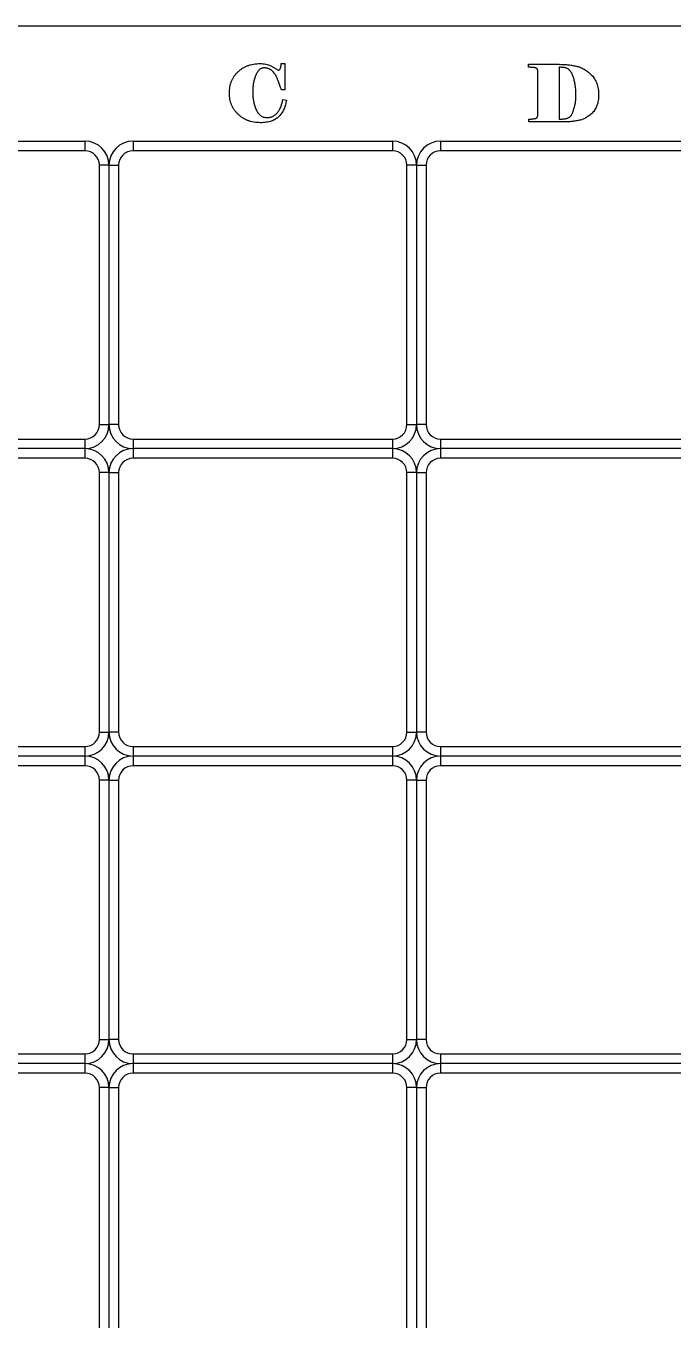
# Model space of a CAD drawing. Header units: millimetres. Extents: x 1 to 735, y 0 to 561.
# Drawn here: x 522.5 to 589.8, y 426.7 to 561.4 of the extents above; entities that cross this region are included whole.
import ezdxf

# ---------------------------------------------------------------- set-up
doc = ezdxf.new("R2010")
doc.units = ezdxf.units.MM

msp = doc.modelspace()

# ---------------------------------------------------------------- linework, layer by layer
at = {"color": 7, "linetype": 'Continuous', "lineweight": 25}
for p, q in [((460.13, 561.41), (730.13, 561.41)), ((547.96, 557.26), (548.76, 556.8)), ((549.06, 557.48), (549.43, 557.48)), ((549.43, 557.48), (549.43, 554.75)), ((574.8, 557.41), (577.9, 557.41)), ((574.8, 557.11), (574.8, 557.41)), ((575.77, 556.29), (575.76, 556.65)), ((577.98, 557.1), (577.98, 551.71)), ((575.77, 552.52), (575.77, 556.29)), ((549.43, 554.75), (549.08, 554.75)), ((549.22, 553.73), (549.59, 553.69)), ((575.76, 552.16), (575.77, 552.52)), ((574.82, 551.41), (574.82, 551.71)), ((578.3, 551.41), (574.82, 551.41)), ((577.98, 551.71), (578.06, 551.71)), ((501.63, 549.41), (528.63, 549.41)), ((528.63, 548.41), (501.63, 548.41)), ((528.63, 549.41), (528.63, 548.41)), ((533.63, 549.41), (533.63, 548.41)), ((533.63, 549.41), (560.63, 549.41)), ((560.63, 548.41), (533.63, 548.41)), ((560.63, 549.41), (560.63, 548.41)), ((565.63, 549.41), (565.63, 548.41)), ((565.63, 549.41), (592.63, 549.41)), ((592.63, 548.41), (565.63, 548.41)), ((530.13, 519.91), (530.13, 546.91)), ((531.13, 546.91), (530.13, 546.91)), ((531.13, 546.91), (531.13, 519.91)), ((531.13, 546.91), (532.13, 546.91)), ((532.13, 546.91), (532.13, 519.91)), ((562.13, 519.91), (562.13, 546.91)), ((563.13, 546.91), (562.13, 546.91)), ((563.13, 546.91), (563.13, 519.91)), ((563.13, 546.91), (564.13, 546.91)), ((564.13, 546.91), (564.13, 519.91)), ((530.13, 519.91), (531.13, 519.91)), ((532.13, 519.91), (531.13, 519.91)), ((562.13, 519.91), (563.13, 519.91)), ((564.13, 519.91), (563.13, 519.91)), ((501.63, 518.41), (528.63, 518.41)), ((528.63, 517.41), (501.63, 517.41)), ((528.63, 518.41), (528.63, 517.41)), ((528.63, 517.41), (528.63, 516.41)), ((533.63, 518.41), (560.63, 518.41)), ((533.63, 518.41), (533.63, 517.41)), ((560.63, 517.41), (533.63, 517.41)), ((533.63, 517.41), (533.63, 516.41)), ((560.63, 518.41), (560.63, 517.41)), ((560.63, 517.41), (560.63, 516.41)), ((565.63, 518.41), (592.63, 518.41)), ((565.63, 518.41), (565.63, 517.41)), ((592.63, 517.41), (565.63, 517.41)), ((565.63, 517.41), (565.63, 516.41)), ((528.63, 516.41), (501.63, 516.41)), ((560.63, 516.41), (533.63, 516.41)), ((592.63, 516.41), (565.63, 516.41)), ((530.13, 487.91), (530.13, 514.91)), ((531.13, 514.91), (530.13, 514.91)), ((531.13, 514.91), (531.13, 487.91)), ((531.13, 514.91), (532.13, 514.91)), ((532.13, 514.91), (532.13, 487.91)), ((562.13, 487.91), (562.13, 514.91)), ((563.13, 514.91), (562.13, 514.91)), ((563.13, 514.91), (563.13, 487.91)), ((563.13, 514.91), (564.13, 514.91)), ((564.13, 514.91), (564.13, 487.91)), ((530.13, 487.91), (531.13, 487.91)), ((532.13, 487.91), (531.13, 487.91)), ((562.13, 487.91), (563.13, 487.91)), ((564.13, 487.91), (563.13, 487.91)), ((501.63, 486.41), (528.63, 486.41)), ((528.63, 486.41), (528.63, 485.41)), ((533.63, 486.41), (560.63, 486.41)), ((533.63, 486.41), (533.63, 485.41)), ((560.63, 486.41), (560.63, 485.41)), ((565.63, 486.41), (592.63, 486.41)), ((565.63, 486.41), (565.63, 485.41)), ((528.63, 485.41), (501.63, 485.41)), ((528.63, 485.41), (528.63, 484.41)), ((560.63, 485.41), (533.63, 485.41)), ((533.63, 485.41), (533.63, 484.41)), ((560.63, 485.41), (560.63, 484.41)), ((592.63, 485.41), (565.63, 485.41)), ((565.63, 485.41), (565.63, 484.41)), ((528.63, 484.41), (501.63, 484.41)), ((560.63, 484.41), (533.63, 484.41)), ((592.63, 484.41), (565.63, 484.41)), ((530.13, 455.91), (530.13, 482.91)), ((531.13, 482.91), (530.13, 482.91)), ((531.13, 482.91), (531.13, 455.91)), ((531.13, 482.91), (532.13, 482.91)), ((532.13, 482.91), (532.13, 455.91)), ((562.13, 455.91), (562.13, 482.91)), ((563.13, 482.91), (562.13, 482.91)), ((563.13, 482.91), (563.13, 455.91)), ((563.13, 482.91), (564.13, 482.91)), ((564.13, 482.91), (564.13, 455.91)), ((530.13, 455.91), (531.13, 455.91)), ((532.13, 455.91), (531.13, 455.91)), ((562.13, 455.91), (563.13, 455.91)), ((564.13, 455.91), (563.13, 455.91)), ((501.63, 454.41), (528.63, 454.41)), ((528.63, 454.41), (528.63, 453.41)), ((533.63, 454.41), (560.63, 454.41)), ((533.63, 454.41), (533.63, 453.41)), ((560.63, 454.41), (560.63, 453.41)), ((565.63, 454.41), (592.63, 454.41)), ((565.63, 454.41), (565.63, 453.41)), ((528.63, 453.41), (501.63, 453.41)), ((528.63, 453.41), (528.63, 452.41)), ((560.63, 453.41), (533.63, 453.41)), ((533.63, 453.41), (533.63, 452.41)), ((560.63, 453.41), (560.63, 452.41)), ((592.63, 453.41), (565.63, 453.41)), ((565.63, 453.41), (565.63, 452.41)), ((528.63, 452.41), (501.63, 452.41)), ((560.63, 452.41), (533.63, 452.41)), ((592.63, 452.41), (565.63, 452.41)), ((530.13, 423.91), (530.13, 450.91)), ((531.13, 450.91), (530.13, 450.91)), ((531.13, 450.91), (531.13, 423.91)), ((531.13, 450.91), (532.13, 450.91)), ((532.13, 450.91), (532.13, 423.91)), ((563.13, 450.91), (562.13, 450.91)), ((562.13, 423.91), (562.13, 450.91)), ((563.13, 450.91), (563.13, 423.91)), ((563.13, 450.91), (564.13, 450.91)), ((564.13, 450.91), (564.13, 423.91))]:
    msp.add_line(p, q, dxfattribs=at)
for centre, radius, start, end in [((528.63, 546.91), 2.5, 0, 90), ((528.63, 546.91), 1.5, 0, 90), ((533.63, 546.91), 2.5, 90, 180), ((533.63, 546.91), 1.5, 90, 180), ((560.63, 546.91), 2.5, 0, 90), ((560.63, 546.91), 1.5, 0, 90), ((565.63, 546.91), 2.5, 90, 180), ((565.63, 546.91), 1.5, 90, 180), ((528.63, 519.91), 1.5, 270, 0), ((528.63, 519.91), 2.5, 270, 0), ((533.63, 519.91), 2.5, 180, 270), ((533.63, 519.91), 1.5, 180, 270), ((560.63, 519.91), 1.5, 270, 0), ((560.63, 519.91), 2.5, 270, 0), ((565.63, 519.91), 2.5, 180, 270), ((565.63, 519.91), 1.5, 180, 270), ((528.63, 514.91), 2.5, 0, 90), ((533.63, 514.91), 2.5, 90, 180), ((560.63, 514.91), 2.5, 0, 90), ((565.63, 514.91), 2.5, 90, 180), ((528.63, 514.91), 1.5, 0, 90), ((533.63, 514.91), 1.5, 90, 180), ((560.63, 514.91), 1.5, 0, 90), ((565.63, 514.91), 1.5, 90, 180), ((528.63, 487.91), 1.5, 270, 0), ((528.63, 487.91), 2.5, 270, 0), ((533.63, 487.91), 2.5, 180, 270), ((533.63, 487.91), 1.5, 180, 270), ((560.63, 487.91), 1.5, 270, 0), ((560.63, 487.91), 2.5, 270, 0), ((565.63, 487.91), 2.5, 180, 270), ((565.63, 487.91), 1.5, 180, 270), ((528.63, 482.91), 2.5, 0, 90), ((533.63, 482.91), 2.5, 90, 180), ((560.63, 482.91), 2.5, 0, 90), ((565.63, 482.91), 2.5, 90, 180), ((528.63, 482.91), 1.5, 0, 90), ((533.63, 482.91), 1.5, 90, 180), ((560.63, 482.91), 1.5, 0, 90), ((565.63, 482.91), 1.5, 90, 180), ((528.63, 455.91), 1.5, 270, 0), ((528.63, 455.91), 2.5, 270, 0), ((533.63, 455.91), 2.5, 180, 270), ((533.63, 455.91), 1.5, 180, 270), ((560.63, 455.91), 1.5, 270, 0), ((560.63, 455.91), 2.5, 270, 0), ((565.63, 455.91), 2.5, 180, 270), ((565.63, 455.91), 1.5, 180, 270), ((528.63, 450.91), 2.5, 0, 90), ((533.63, 450.91), 2.5, 90, 180), ((560.63, 450.91), 2.5, 0, 90), ((565.63, 450.91), 2.5, 90, 180), ((528.63, 450.91), 1.5, 0, 90), ((533.63, 450.91), 1.5, 90, 180), ((560.63, 450.91), 1.5, 0, 90), ((565.63, 450.91), 1.5, 90, 180)]:
    msp.add_arc(centre, radius, start, end, dxfattribs=at)
for points, knots in [([(543.66, 554.41), (543.67, 554.52), (543.67, 554.74), (543.71, 555.06), (543.78, 555.36), (543.88, 555.65), (544.01, 555.92), (544.16, 556.17), (544.34, 556.41), (544.55, 556.63), (544.78, 556.83), (545.03, 557.01), (545.29, 557.15), (545.57, 557.28), (545.87, 557.37), (546.18, 557.44), (546.51, 557.48), (546.73, 557.48), (546.85, 557.48)], [0, 0, 0, 0, 0.067119, 0.131619, 0.193794, 0.254396, 0.314082, 0.373713, 0.433661, 0.494944, 0.556343, 0.616988, 0.677671, 0.738807, 0.80092, 0.864856, 0.930983, 1, 1, 1, 1]), ([(547.29, 557.03), (547.24, 557.03), (547.15, 557.02), (547.02, 556.99), (546.9, 556.93), (546.78, 556.85), (546.67, 556.74), (546.58, 556.61), (546.49, 556.46), (546.4, 556.29), (546.33, 556.11), (546.27, 555.91), (546.21, 555.7), (546.17, 555.49), (546.13, 555.26), (546.11, 555.03), (546.1, 554.78), (546.09, 554.61), (546.09, 554.53)], [0, 0, 0, 0, 0.045682, 0.089937, 0.134522, 0.180455, 0.229287, 0.282419, 0.339817, 0.402992, 0.469586, 0.538077, 0.608593, 0.681542, 0.756953, 0.835035, 0.916021, 1, 1, 1, 1]), ([(546.85, 557.48), (546.95, 557.48), (547.15, 557.48), (547.44, 557.43), (547.71, 557.37), (547.88, 557.3), (547.96, 557.26)], [0, 0, 0, 0, 0.26919, 0.523056, 0.76556, 1, 1, 1, 1]), ([(549.08, 554.75), (549.05, 554.83), (548.99, 554.99), (548.91, 555.21), (548.84, 555.42), (548.77, 555.59), (548.71, 555.75), (548.66, 555.89), (548.61, 556), (548.56, 556.13), (548.49, 556.27), (548.38, 556.43), (548.26, 556.58), (548.13, 556.71), (548.03, 556.8), (547.94, 556.86), (547.84, 556.91), (547.74, 556.96), (547.64, 556.99), (547.52, 557.01), (547.41, 557.03), (547.33, 557.03), (547.29, 557.03)], [0, 0, 0, 0, 0.083586, 0.16009, 0.228894, 0.290264, 0.34429, 0.391246, 0.430504, 0.462707, 0.520693, 0.581123, 0.645143, 0.713437, 0.748493, 0.782979, 0.817362, 0.852111, 0.887475, 0.923645, 0.961186, 1, 1, 1, 1]), ([(548.76, 556.8), (548.78, 556.8), (548.82, 556.81), (548.88, 556.84), (548.93, 556.89), (548.96, 556.96), (548.99, 557.05), (549.02, 557.17), (549.05, 557.32), (549.06, 557.43), (549.06, 557.48)], [0, 0, 0, 0, 0.078493, 0.153177, 0.233945, 0.3264, 0.444509, 0.594773, 0.780388, 1, 1, 1, 1]), ([(575.76, 556.65), (575.75, 556.69), (575.75, 556.75), (575.73, 556.84), (575.7, 556.91), (575.66, 556.96), (575.61, 557), (575.56, 557.03), (575.49, 557.05), (575.39, 557.07), (575.27, 557.09), (575.12, 557.09), (574.96, 557.1), (574.86, 557.11), (574.8, 557.11)], [0, 0, 0, 0, 0.086557, 0.158657, 0.22021, 0.271309, 0.318984, 0.37048, 0.427191, 0.490838, 0.619343, 0.736492, 0.858413, 1, 1, 1, 1]), ([(577.9, 557.41), (578.06, 557.41), (578.37, 557.4), (578.84, 557.37), (579.29, 557.31), (579.67, 557.24), (579.96, 557.17), (580.17, 557.1), (580.38, 557.01), (580.58, 556.9), (580.78, 556.77), (580.97, 556.63), (581.16, 556.47), (581.35, 556.29), (581.52, 556.1), (581.67, 555.89), (581.8, 555.65), (581.9, 555.4), (581.98, 555.13), (582.04, 554.85), (582.07, 554.54), (582.08, 554.34), (582.08, 554.23)], [0, 0, 0, 0, 0.079571, 0.157544, 0.234138, 0.309349, 0.34678, 0.38417, 0.422017, 0.460525, 0.499763, 0.539914, 0.581441, 0.624372, 0.667945, 0.711254, 0.755282, 0.800372, 0.846942, 0.895494, 0.946404, 1, 1, 1, 1]), ([(578.69, 557.03), (578.67, 557.04), (578.62, 557.05), (578.54, 557.07), (578.44, 557.08), (578.3, 557.09), (578.14, 557.1), (578.02, 557.1), (577.98, 557.1)], [0, 0, 0, 0, 0.0859348, 0.1919389, 0.3181454, 0.4637996, 0.7529274, 0.9336117, 0.9336117, 0.9336117, 0.9336117]), ([(579.72, 554.21), (579.72, 554.29), (579.72, 554.46), (579.71, 554.71), (579.69, 554.95), (579.66, 555.18), (579.62, 555.4), (579.58, 555.62), (579.53, 555.83), (579.47, 556.03), (579.4, 556.22), (579.33, 556.39), (579.24, 556.55), (579.15, 556.68), (579.05, 556.8), (578.94, 556.89), (578.82, 556.97), (578.73, 557.01), (578.69, 557.03)], [0, 0, 0, 0, 0.080396, 0.158265, 0.234414, 0.308546, 0.380492, 0.450627, 0.519504, 0.586536, 0.65034, 0.710031, 0.765016, 0.816809, 0.864975, 0.911303, 0.955792, 1, 1, 1, 1]), ([(546.88, 551.33), (546.76, 551.34), (546.54, 551.34), (546.21, 551.38), (545.9, 551.45), (545.6, 551.54), (545.32, 551.67), (545.05, 551.82), (544.8, 552), (544.56, 552.2), (544.35, 552.42), (544.17, 552.66), (544.01, 552.92), (543.88, 553.19), (543.78, 553.47), (543.71, 553.77), (543.67, 554.09), (543.67, 554.3), (543.66, 554.41)], [0, 0, 0, 0, 0.069059, 0.135263, 0.199301, 0.261763, 0.323256, 0.384414, 0.445882, 0.508114, 0.570232, 0.630488, 0.690196, 0.749914, 0.809973, 0.87133, 0.934498, 1, 1, 1, 1]), ([(546.09, 554.53), (546.09, 554.44), (546.1, 554.26), (546.11, 554), (546.15, 553.75), (546.19, 553.5), (546.24, 553.27), (546.31, 553.05), (546.38, 552.84), (546.47, 552.64), (546.57, 552.46), (546.68, 552.3), (546.8, 552.17), (546.93, 552.06), (547.07, 551.97), (547.21, 551.91), (547.37, 551.87), (547.48, 551.87), (547.53, 551.86)], [0, 0, 0, 0, 0.081972, 0.160544, 0.236649, 0.3104, 0.381442, 0.450553, 0.517863, 0.583565, 0.646241, 0.703864, 0.757364, 0.807645, 0.85599, 0.903435, 0.951055, 1, 1, 1, 1]), ([(549.59, 553.69), (549.58, 553.6), (549.55, 553.44), (549.5, 553.2), (549.43, 552.97), (549.34, 552.75), (549.24, 552.55), (549.12, 552.35), (548.98, 552.17), (548.83, 551.99), (548.65, 551.84), (548.46, 551.7), (548.25, 551.59), (548.01, 551.49), (547.76, 551.42), (547.48, 551.37), (547.19, 551.34), (546.98, 551.33), (546.88, 551.33)], [0, 0, 0, 0, 0.06327, 0.124377, 0.183966, 0.242417, 0.3, 0.35714, 0.414339, 0.471916, 0.529889, 0.588657, 0.649178, 0.711871, 0.777887, 0.847359, 0.921337, 1, 1, 1, 1]), ([(547.53, 551.86), (547.59, 551.87), (547.7, 551.87), (547.86, 551.89), (548.01, 551.93), (548.16, 551.98), (548.29, 552.06), (548.42, 552.14), (548.54, 552.24), (548.65, 552.36), (548.75, 552.49), (548.84, 552.63), (548.93, 552.79), (549, 552.95), (549.07, 553.13), (549.13, 553.32), (549.18, 553.52), (549.21, 553.66), (549.22, 553.73)], [0, 0, 0, 0, 0.061017, 0.119952, 0.176683, 0.232089, 0.286799, 0.342149, 0.397871, 0.45556, 0.515222, 0.576288, 0.63986, 0.705716, 0.774433, 0.846376, 0.921218, 1, 1, 1, 1]), ([(578.06, 551.71), (578.11, 551.71), (578.21, 551.71), (578.36, 551.72), (578.49, 551.73), (578.63, 551.75), (578.75, 551.77), (578.87, 551.81), (578.98, 551.87), (579.08, 551.93), (579.15, 551.99), (579.2, 552.05), (579.26, 552.13), (579.31, 552.23), (579.36, 552.34), (579.41, 552.47), (579.46, 552.62), (579.53, 552.84), (579.61, 553.13), (579.68, 553.48), (579.72, 553.85), (579.72, 554.09), (579.72, 554.21)], [0, 0, 0, 0, 0.044384, 0.086423, 0.12617, 0.163686, 0.199975, 0.236355, 0.272387, 0.309333, 0.329662, 0.353177, 0.38073, 0.412498, 0.448692, 0.489136, 0.534052, 0.583824, 0.687574, 0.791421, 0.89513, 1, 1, 1, 1]), ([(582.08, 554.23), (582.08, 554.13), (582.07, 553.93), (582.04, 553.64), (581.99, 553.37), (581.92, 553.13), (581.82, 552.9), (581.71, 552.69), (581.57, 552.5), (581.42, 552.34), (581.25, 552.19), (581.08, 552.06), (580.91, 551.94), (580.73, 551.83), (580.56, 551.74), (580.38, 551.67), (580.19, 551.61), (579.94, 551.55), (579.61, 551.49), (579.2, 551.44), (578.76, 551.41), (578.46, 551.41), (578.3, 551.41)], [0, 0, 0, 0, 0.0567143, 0.1099666, 0.1601173, 0.2077372, 0.2528586, 0.2965165, 0.3389637, 0.381085, 0.4224811, 0.4622127, 0.5010337, 0.5386724, 0.5755154, 0.6115451, 0.6471842, 0.6825104, 0.7549992, 0.8319543, 0.9134247, 1, 1, 1, 1]), ([(574.82, 551.71), (574.88, 551.71), (574.99, 551.71), (575.14, 551.72), (575.28, 551.74), (575.4, 551.75), (575.5, 551.76), (575.56, 551.79), (575.62, 551.81), (575.66, 551.85), (575.7, 551.9), (575.73, 551.97), (575.75, 552.06), (575.75, 552.12), (575.76, 552.16)], [0, 0, 0, 0, 0.145502, 0.266279, 0.381399, 0.509711, 0.57344, 0.629217, 0.679577, 0.725513, 0.775556, 0.836806, 0.911497, 1, 1, 1, 1])]:
    msp.add_open_spline(points, degree=3, knots=knots, dxfattribs=at)

doc.saveas('drawing.dxf')
